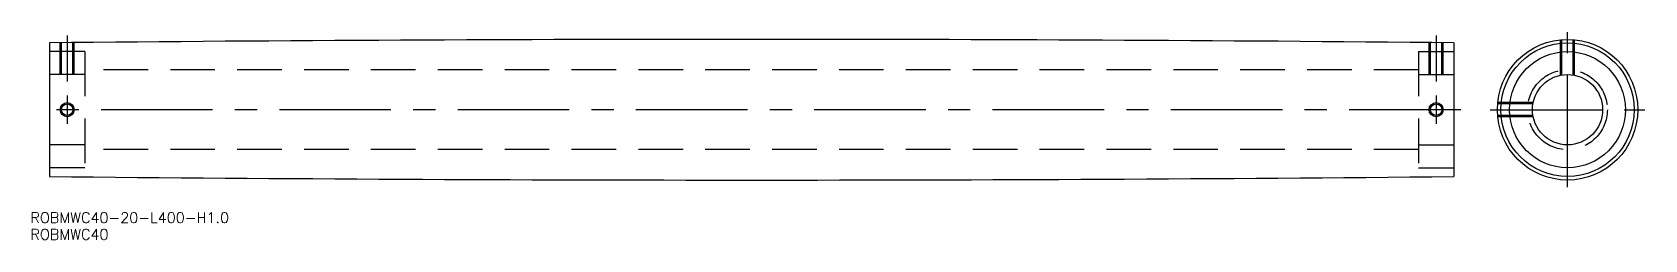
# Model space of a CAD drawing. Extents: x -5 to 454, y -37 to 22.
import ezdxf

# ---------------------------------------------------------------- set-up
doc = ezdxf.new("R2010")
doc.units = 0
doc.linetypes.add('CENTER', pattern=[50.8, 31.75, -6.35, 6.35, -6.35])
doc.linetypes.add('DASHED', pattern=[19.05, 12.7, -6.35])
doc.layers.get('0').update_dxf_attribs({"linetype": 'CONTINUOUS'})
doc.layers.add('CENTER', color=1, linetype='CONTINUOUS')
doc.styles.get("Standard").update_dxf_attribs({"font": 'txt.shx', "height": 3, "bigfont": 'bigfont.shx'})

msp = doc.modelspace()

# ---------------------------------------------------------------- linework, layer by layer
at = {"color": 7, "linetype": 'CONTINUOUS'}
for p, q in [((0, 19), (0, -19)), ((400, 19), (400, -19))]:
    msp.add_line(p, q, dxfattribs=at)
at = {"color": 3, "linetype": 'DASHED'}
for p, q in [((3, 10), (3, 19.03)), ((3.38, 10), (3.38, 19.03)), ((6.62, 10), (6.62, 19.07)), ((7, 10), (7, 19.07)), ((393, 10), (393, 19.07)), ((393.38, 10), (393.38, 19.07)), ((396.62, 10), (396.62, 19.03)), ((397, 10), (397, 19.03)), ((430.44, 9.8), (430.44, 19.9)), ((430.82, 9.87), (430.82, 19.93)), ((434.06, 9.87), (434.06, 19.93)), ((434.44, 9.8), (434.44, 19.9)), ((10, 16.5), (0, 16.5)), ((10, 16.5), (10, -16.5)), ((390, 16.5), (390, -16.5)), ((390, 16.5), (400, 16.5)), ((10, 10), (0, 10)), ((390, 11.35), (10, 11.35)), ((390, 10), (400, 10)), ((422.57, 1.62), (412.5, 1.62)), ((422.64, 2), (412.54, 2)), ((422.57, -1.62), (412.5, -1.62)), ((422.64, -2), (412.54, -2)), ((10, -10), (0, -10)), ((390, -11.35), (10, -11.35)), ((390, -10), (400, -10)), ((10, -16.5), (0, -16.5)), ((390, -16.5), (400, -16.5))]:
    msp.add_line(p, q, dxfattribs=at)
at = {"color": 7, "linetype": 'CONTINUOUS'}
for centre, radius in [((432.44, 0), 20), ((432.44, 0), 19), ((432.44, 0), 16.5), ((432.44, 0), 10), ((5, 0), 1.62), ((395, 0), 1.62)]:
    msp.add_circle(centre, radius, dxfattribs=at)
at = {"color": 3, "linetype": 'DASHED'}
msp.add_circle((432.44, 0), 11.35, dxfattribs=at)
at = {"color": 3, "linetype": 'CONTINUOUS'}
for centre in [(5, 0), (395, 0)]:
    msp.add_circle(centre, 2, dxfattribs=at)
at = {"color": 7, "linetype": 'CONTINUOUS'}
for centre, start, end in [((200, -19980.5), 89.427047, 90.572953), ((200, 19980.5), 269.427047, 270.572953)]:
    msp.add_arc(centre, 20000.5, start, end, dxfattribs=at)
at = {"layer": 'CENTER', "color": 1, "linetype": 'CENTER'}
for p, q in [((5, 21.05), (5, 8)), ((395, 21.05), (395, 8)), ((432.44, -22), (432.44, 22)), ((5, 4), (5, -4)), ((395, 4), (395, -4)), ((402, 0), (-2, 0)), ((410.44, 0), (454.44, 0))]:
    msp.add_line(p, q, dxfattribs=at)

# ---------------------------------------------------------------- texts
at = {"color": 7, "linetype": 'CONTINUOUS'}
for s, p in [('ROBMWC40-20-L400-H1.0', (-5.46, -32.21)), ('ROBMWC40', (-5.46, -36.96))]:
    msp.add_text(s, height=3, dxfattribs=at).set_placement(p)

doc.saveas('drawing.dxf')
